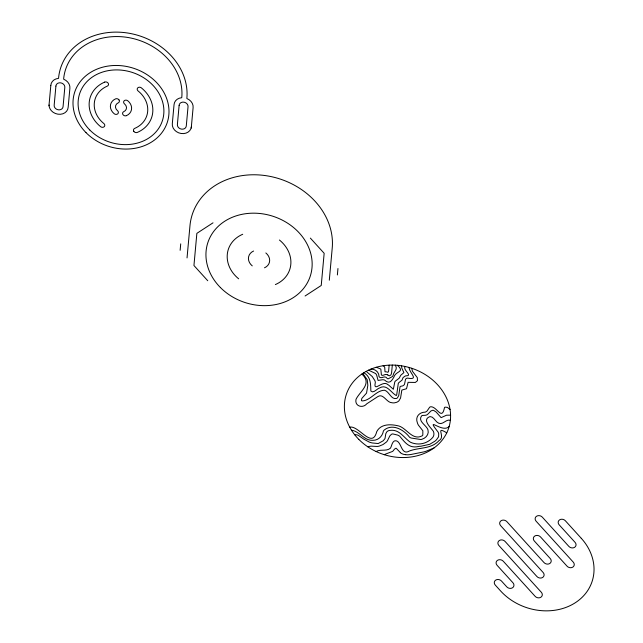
<?xml version="1.0" encoding="UTF-8"?>
<svg xmlns="http://www.w3.org/2000/svg" width="643" height="643" viewBox="0 0 643 643"><rect width="100%" height="100%" fill="white"/><g stroke="black" fill="none" stroke-linecap="round" stroke-linejoin="round"><path stroke-width="0.96" d="M401.521 365.811L401.843 368.198L403.9 372.602L400.814 375.207L399.134 378.245L395.332 381.13A4.517 3.802 18.2 0 0 394.762 382.079L393.347 389.264L388.75 385.181A3.416 2.877 18.2 0 0 387.882 384.683C382.858 379.474 373.012 393.243 375.311 382.617A8.19 6.896 18.2 0 0 374.941 380.744L372.233 376.509L366.188 371.365M411.769 368.286L412.396 371.196L417.307 377.602L417.484 380.672L415.378 382.44L408.096 382.336L406.521 388.726L401.835 390.084L400.565 398.017L398.941 400.806A8.552 7.202 18.2 0 1 396.546 402.333L394.32 402.864A7.306 6.149 18.2 0 1 391.876 402.719C386.443 402.59 383.349 393.018 377.859 396.578L366.815 403.772C362.756 408.763 354.478 406.215 355.997 399.343C359.903 391.201 372.691 383.67 361.832 374.041M409.117 367.466C409.149 372.972 419.775 380.294 407.493 378.116A2.395 2.009 18.2 0 0 406.826 378.253L406.609 378.341A2.974 2.508 18.2 0 0 405.524 379.338L404.535 384.152A4.075 3.432 18.2 0 1 403.965 385.004A4.284 3.601 18.2 0 1 402.856 385.792A3.729 3.135 18.2 0 1 401.907 386.073L400.718 386.282A1.583 1.334 18.2 0 0 400.026 386.781L398.74 395.59L397.462 397.84A5.465 4.597 18.2 0 1 396.522 398.459C391.057 399.842 389.304 391.531 384.506 390.221C375.994 390.357 370.577 400.718 362.073 400.935A1.19 0.997 18.2 0 1 361.43 400.364L361.848 398.371L366.542 393.106L367.836 385.334L367.217 379.708L362.773 373.406M395.308 365.16C398.258 369.781 393.701 371.252 392.994 375.689A4.573 3.85 18.2 0 1 392.391 376.589L388.308 378.791A2.484 2.09 18.2 0 1 387.432 378.679C384.659 374.258 381.195 379.949 379.032 376.645C379.169 372.257 375.303 368.825 370.923 369.114M405.058 366.462C402.574 370.006 413.095 375.809 406.191 375.817A4.123 3.472 18.2 0 0 405.17 376.059L403.057 377.61L402.18 379.78A2.58 2.17 18.2 0 1 401.811 380.326L398.797 382.673A4.212 3.545 18.2 0 0 398.266 383.549L396.643 395.228A0.828 0.691 18.2 0 1 396.064 395.429C390.968 392.592 386.797 383.783 379.7 387.89C376.927 388.573 373.479 393.918 370.834 391.016C370.681 384.233 370.898 376.814 363.842 372.723M48.981 105.765L49.053 104.994M180.136 250.304L180.723 243.874M191.244 128.07L191.341 127.001M187.041 257.915L189.966 225.741A72.386 60.916 18.2 0 1 266.652 175.78A72.386 60.916 18.2 0 1 332.23 248.053L329.304 280.219M337.374 274.955L337.961 268.525M389.16 365.144L388.677 370.344A14.178 11.928 18.2 0 1 388.517 371.397L388.002 372.289L387.158 372.08A7.724 6.494 18.2 0 0 386.933 371.935L385.004 371.758L384.715 367.257A3.183 2.676 18.2 0 0 384.112 366.462L383.115 365.754M392.31 365.071L391.691 371.815A24.731 20.809 18.2 0 1 391.523 373.141L391.121 374.467A3.914 3.295 18.2 0 1 390.759 375.046L389.513 375.769A0.956 0.812 18.2 0 1 389.176 375.737L388.34 375.295A11.847 9.966 18.2 0 0 388.002 375.078L387.761 374.941M213.01 222.832L196.862 233.353L193.945 265.519L207.745 280.734M305.087 295.997L321.235 285.476L324.16 253.31L310.352 238.095M449.2 426.373C442.585 434.001 424.525 414.639 438.108 432.096A9.251 7.788 18.2 0 1 438.711 433.856L438.59 436.774L436.525 439.74A33.468 28.163 18.2 0 1 434.965 441.17L429.677 444.329L421.085 446.202A27.737 23.341 18.2 0 1 419.043 446.355C409.205 448.91 405.082 442.521 399.673 436.187A15.207 12.796 18.2 0 0 397.695 435.094L392.793 433.921A3.633 3.054 18.2 0 0 391.434 434.322L389.843 435.866L387.48 440.672A12.426 10.457 18.2 0 1 386.451 441.99L383.027 444.546L379.266 446.105A10.931 9.203 18.2 0 1 377.136 446.459L371.003 446.146L367.651 446.716M434.081 447.914L426.55 451.048A44.359 37.334 18.2 0 1 424.018 451.86L410.588 454.561A33.701 28.364 18.2 0 1 407.702 454.802L405.685 454.738M376.099 451.515C380.519 448.918 386.483 451.643 390.414 448.203C391.852 445.88 391.812 442.617 394.296 440.977C401.827 438.695 400.34 456.361 409.318 451.032C419.172 447.239 431.332 449.256 439.089 440.543C446.089 436.75 434.459 425.449 446.764 432.86M349.696 427.121C358.987 425.24 372.088 449.706 376.742 431.622C380.969 423.448 391.434 424.091 399.062 426.052C406.906 428.584 412.75 440.994 422.355 435.737A3.424 2.877 18.2 0 0 422.813 435.022L422.853 430.794L418.553 425.336A10.473 8.817 18.2 0 1 417.468 423.086C414.912 416.857 419.268 412.155 425.32 412.123A11.936 10.047 18.2 0 0 427.048 411.038L429.548 407.373A2.604 2.194 18.2 0 1 430.424 406.802C436.886 405.846 441.781 421.486 444.49 407.558A1.776 1.495 18.2 0 1 445.157 407.148L447.424 407.373L450.068 409.559M354.727 434.789L355.772 434.74A5.152 4.34 18.2 0 1 358.304 435.351L361.02 437.184A45.098 37.953 18.2 0 0 363.842 439.153L368.961 441.942A16.999 14.307 18.2 0 0 372.273 442.963L378.221 443.549L383.244 440.76L384.996 438.566L385.808 433.663L386.837 431.823A5.9 4.967 18.2 0 1 387.874 431.027L388.653 430.673A4.405 3.705 18.2 0 1 389.835 430.416C399.271 428.913 403.74 437.73 410.338 442.191C418.006 445.736 427.081 443.943 432.651 437.545A7.869 6.623 18.2 0 0 433.607 435.785A8.198 6.896 18.2 0 0 433.856 433.141A7.796 6.559 18.2 0 0 433.261 431.156C430.497 427.241 421.687 419.598 429.982 416.568C433.969 416.527 435.287 421.945 438.823 423.279C443.107 424.983 445.961 418.955 450.365 420.241M450.582 415.153L446.539 415.209L441.106 417.645L436.139 412.026L433.639 410.395A2.636 2.218 18.2 0 0 432.635 410.298L430.939 410.973L427.507 414.502A5.385 4.533 18.2 0 1 425.055 415.322L422.652 415.418A3.006 2.532 18.2 0 0 421.575 415.908C417.596 421.318 426.357 425.111 427.949 429.741C429.275 434.194 426.084 437.996 421.961 439.257A4.678 3.938 18.2 0 1 420.699 439.507L411.19 438.036A6.454 5.433 18.2 0 1 409.575 437.24C403.957 429.886 392.616 423.158 384.152 430.087A4.943 4.163 18.2 0 0 383.405 431.043C382.553 436.083 378.269 440.487 372.932 440.302C364.131 440.921 359.702 431.3 351.464 430.175M368.584 370.151L375.552 373.503A5.441 4.581 18.2 0 1 376.726 375.335L378.068 380.431L382.657 379.732A5.393 4.541 18.2 0 1 384.474 379.989C389.111 384.385 391.458 381.516 393.95 376.991C395.702 370.874 405.227 372.418 397.519 365.32M400.372 452.6L396.233 448.308A1.19 1.005 18.2 0 0 395.718 448.316L394.432 449.192A8.745 7.362 18.2 0 0 394.03 449.706L393.323 450.679A5.248 4.413 18.2 0 1 392.375 451.507L387.729 453.251A35.928 30.229 18.2 0 0 384.289 454.697M265.84 252.948A10.778 9.066 18.2 0 1 264.498 267.801M252.257 265.88A10.778 9.066 18.2 0 1 253.607 251.027M279.432 240.016A32.327 27.207 18.2 0 1 275.381 284.568M238.666 278.813A32.327 27.207 18.2 0 1 242.716 234.261M405.677 454.649A7.885 6.631 18.2 0 1 400.3 452.672M387.753 374.941A3.336 2.805 18.2 0 0 385.117 374.588L384.008 374.965A13.101 11.027 18.2 0 1 383.606 375.126L383.212 375.255A2.668 2.242 18.2 0 1 382.665 375.351L381.781 375.207A1.053 0.884 18.2 0 1 381.387 374.917L380.849 369.291A1.527 1.286 18.2 0 0 380.487 368.913L377.377 367.708A28.405 23.904 18.2 0 1 376.171 367.282M55.909 86.074L54.173 105.187A4.533 3.81 18.2 0 0 58.264 109.8A4.533 3.81 18.2 0 0 63.07 106.577L64.806 87.472A4.533 3.81 18.2 0 0 60.715 82.851A4.533 3.81 18.2 0 0 55.909 86.074M179.124 105.396L177.396 124.445A4.533 3.81 18.2 0 0 181.487 129.122A4.533 3.81 18.2 0 0 186.293 125.899L188.029 106.794A4.533 3.81 18.2 0 0 183.93 102.173A4.533 3.81 18.2 0 0 179.124 105.396M50.821 85.39L49.101 104.279A9.701 8.166 18.2 0 0 57.87 114.173A9.701 8.166 18.2 0 0 68.166 107.268L69.878 88.38A9.701 8.166 18.2 0 0 63.625 79.185A60.112 50.58 18.2 0 1 127.338 37.39A60.112 50.58 18.2 0 1 181.76 97.704A9.701 8.166 18.2 0 0 174.036 104.705L172.316 123.601A9.701 8.166 18.2 0 0 181.085 133.487A9.701 8.166 18.2 0 0 191.381 126.583L193.101 107.694A9.701 8.166 18.2 0 0 186.848 98.5A65.281 54.936 18.2 0 0 127.732 33.026A65.281 54.936 18.2 0 0 58.545 78.382A9.701 8.166 18.2 0 0 50.821 85.39M581.288 538.312L565.358 520.758A4.147 3.488 18.2 0 0 559.595 519.857A4.147 3.488 18.2 0 0 559.145 524.809L575.075 542.362A4.147 3.488 18.2 0 1 574.625 547.314A4.147 3.488 18.2 0 1 568.87 546.405L542.322 517.149A4.147 3.488 18.2 0 0 536.559 516.249A4.147 3.488 18.2 0 0 536.109 521.192L573.283 562.159A4.147 3.488 18.2 0 1 572.833 567.102A4.147 3.488 18.2 0 1 567.07 566.202L540.522 536.945A4.147 3.488 18.2 0 0 534.759 536.037A4.147 3.488 18.2 0 0 534.309 540.988L550.239 558.542A4.147 3.488 18.2 0 1 549.789 563.493A4.147 3.488 18.2 0 1 544.034 562.593L506.861 521.626A4.147 3.488 18.2 0 0 501.098 520.726A4.147 3.488 18.2 0 0 500.648 525.677L543.134 572.487A4.147 3.488 18.2 0 1 542.684 577.438A4.147 3.488 18.2 0 1 536.921 576.53L505.06 541.422A4.147 3.488 18.2 0 0 499.306 540.522A4.147 3.488 18.2 0 0 498.855 545.465L541.334 592.283A4.147 3.488 18.2 0 1 540.884 597.234A4.147 3.488 18.2 0 1 535.121 596.326L503.26 561.218A4.147 3.488 18.2 0 0 497.505 560.318A4.147 3.488 18.2 0 0 497.055 565.261L512.985 582.823A4.147 3.488 18.2 0 1 512.535 587.766A4.147 3.488 18.2 0 1 506.772 586.866L501.46 581.015A4.147 3.488 18.2 0 0 495.705 580.107A4.147 3.488 18.2 0 0 495.255 585.058L500.567 590.909A53.883 45.34 18.2 0 0 575.437 602.652A53.883 45.34 18.2 0 0 581.288 538.312M133.832 131.341A2.588 2.178 18.2 0 0 137.329 132.418A32.327 27.207 18.2 0 0 141.372 87.866A2.588 2.178 18.2 0 0 137.787 87.834A2.588 2.178 18.2 0 0 138.116 90.976A27.159 22.851 18.2 0 1 134.708 128.399A2.588 2.178 18.2 0 0 133.832 131.341M104.656 82.111A32.327 27.207 18.2 0 0 100.605 126.663A2.588 2.178 18.2 0 0 104.198 126.695A2.588 2.178 18.2 0 0 103.869 123.56A27.159 22.851 18.2 0 1 107.268 86.138A2.588 2.178 18.2 0 0 108.153 83.188A2.588 2.178 18.2 0 0 104.656 82.111M119.043 99.954A2.588 2.178 18.2 0 0 115.547 98.885A10.778 9.066 18.2 0 0 114.197 113.731A2.588 2.178 18.2 0 0 117.79 113.771A2.588 2.178 18.2 0 0 117.46 110.628A5.602 4.718 18.2 0 1 118.159 102.904A2.588 2.178 18.2 0 0 119.043 99.954M126.438 115.652A10.778 9.066 18.2 0 0 127.788 100.798A2.588 2.178 18.2 0 0 124.195 100.766A2.588 2.178 18.2 0 0 124.525 103.901A5.602 4.718 18.2 0 1 123.826 111.625A2.588 2.178 18.2 0 0 122.942 114.575A2.588 2.178 18.2 0 0 126.438 115.652M89.739 129.95A43.531 36.635 18.2 0 0 162.084 121.631A43.531 36.635 18.2 0 0 111.151 70.216A43.531 36.635 18.2 0 0 89.739 129.95M86.033 132.651A48.707 40.991 18.2 0 0 166.963 123.343A48.707 40.991 18.2 0 0 109.977 65.811A48.707 40.991 18.2 0 0 86.033 132.651M220.372 287.493A53.883 45.34 18.2 0 0 309.91 277.197A53.883 45.34 18.2 0 0 246.864 213.556A53.883 45.34 18.2 0 0 220.372 287.493M358.81 439.394A53.883 45.34 18.2 0 0 448.34 429.098A53.883 45.34 18.2 0 0 385.302 365.457A53.883 45.34 18.2 0 0 358.81 439.394"/></g></svg>
